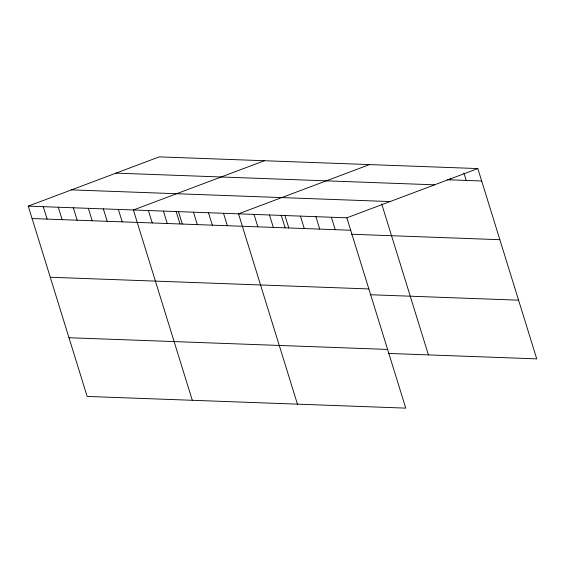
<?xml version="1.0" encoding="UTF-8"?>
<svg xmlns="http://www.w3.org/2000/svg" width="565" height="565" viewBox="0 0 565 565"><rect width="100%" height="100%" fill="white"/><g stroke="black" fill="none" stroke-linecap="round" stroke-linejoin="round"><path stroke-width="0.85" d="M28.25 206.126L346.846 217.815L405.762 408.128L87.158 396.432L28.25 206.126L159.238 156.872L477.842 168.568L536.75 358.874L388.374 353.429M264.378 160.735L133.389 209.982L192.298 400.288M369.517 164.592L238.529 213.838L297.437 404.152M346.846 217.815L477.842 168.568M447.296 179.727L481.684 180.991M116.016 173.123L434.612 184.819M71.48 189.868L390.076 201.564M32.099 218.549L350.696 230.245M351.479 234.249L499.856 239.694M50.271 277.253L368.867 288.941M370.202 294.732L518.578 300.177M68.987 337.729L387.59 349.424M463.9 172.968L466.21 180.426M450.22 178.201L450.736 179.854M381.672 203.852L428.425 354.905M331.373 217.25L335.222 229.673M315.899 216.678L319.748 229.107M300.425 216.113L304.274 228.535M284.951 215.548L288.793 227.97M281.201 215.088L285.099 227.667M269.477 214.975L273.319 227.398M254.003 214.41L257.845 226.833M223.507 213.288L227.349 225.71M208.485 212.737L212.334 225.16M193.463 212.186L197.312 224.609M178.448 211.635L182.29 224.058M176.068 211.225L179.96 223.811M163.426 211.084L167.275 223.507M148.404 210.533L152.253 222.956M118.368 209.431L122.217 221.854M103.346 208.881L107.195 221.303M88.331 208.33L92.173 220.753M73.309 207.779L77.158 220.202M58.287 207.228L62.136 219.651M43.272 206.677L47.114 219.1"/></g></svg>
